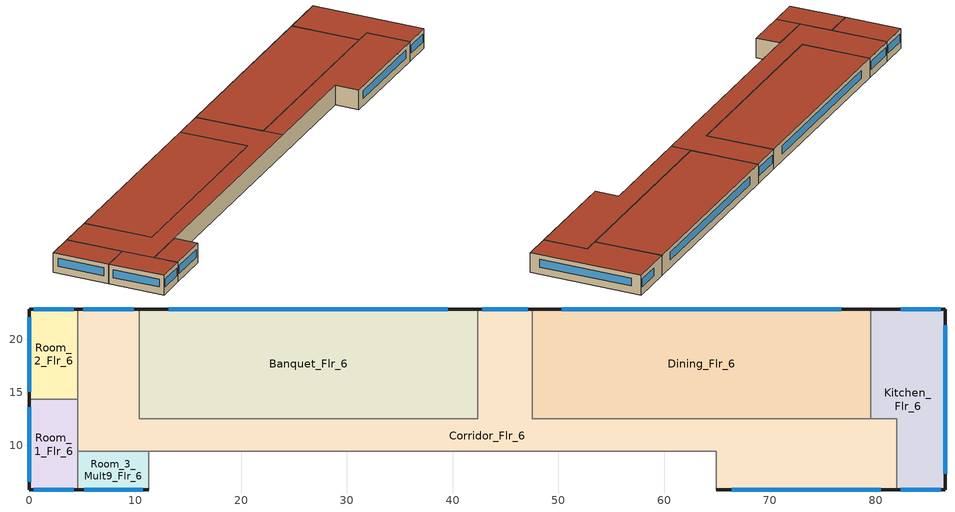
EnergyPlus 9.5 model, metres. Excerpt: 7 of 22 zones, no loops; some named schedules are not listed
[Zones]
Room_1_Flr_6
 floor adiabatic (nonres_floor): 4.57,14.33 4.57,5.79 0,5.79 0,14.33 z16.15
 wall outside (nonres_ext_wall): 0,14.33 0,5.79 4.57,5.79 z16.15:19.2
 wall to Room_2_Flr_6 (int_wall): 4.57,14.33 0,14.33 z16.15:19.2
 wall adiabatic (int_wall): 4.57,5.79 4.57,14.33 z16.15:19.2
 window (Window_U_0.62_SHGC_0.25): 0.4,5.79 4.17,5.79 / 0,13.58 0,6.54 z17.26:18.48
 roof outside (nonres_roof): 0,14.33 0,5.79 4.57,5.79 4.57,14.33 z19.2
Room_2_Flr_6
 floor adiabatic (nonres_floor): 4.57,22.86 4.57,14.33 0,14.33 0,22.86 z16.15
 wall outside (nonres_ext_wall): 4.57,22.86 0,22.86 0,14.33 z16.15:19.2
 wall adiabatic (int_wall): 4.57,14.33 4.57,22.86 z16.15:19.2
 window (Window_U_0.62_SHGC_0.25): 4.17,22.86 0.4,22.86 / 0,22.11 0,15.07 z17.26:18.48
 roof outside (nonres_roof): 0,22.86 0,14.33 4.57,14.33 4.57,22.86 z19.2
Room_3_Mult9_Flr_6
 floor adiabatic (nonres_floor): 11.28,9.45 11.28,5.79 4.57,5.79 4.57,9.45 z16.15
 wall outside (nonres_ext_wall): 4.57,5.79 11.28,5.79 z16.15:19.2
 wall adiabatic (int_wall): 11.28,5.79 11.28,9.45 4.57,9.45 4.57,5.79 z16.15:19.2
 window (Window_U_0.62_SHGC_0.25): 5.16,5.79 10.69,5.79 z17.26:18.48
 roof outside (nonres_roof): 4.57,9.45 4.57,5.79 11.28,5.79 11.28,9.45 z19.2
Banquet_Flr_6
 floor adiabatic (nonres_floor): 42.37,22.86 42.37,12.5 10.36,12.5 10.36,22.86 z16.15
 wall outside (nonres_ext_wall): 42.37,22.86 10.36,22.86 z16.15:19.2
 wall to Corridor_Flr_6 (int_wall): 10.36,22.86 10.36,12.5 42.37,12.5 42.37,22.86 z16.15:19.2
 window (Window_U_0.62_SHGC_0.25): 39.57,22.86 13.16,22.86 z17.26:18.48
 roof outside (nonres_roof): 10.36,22.86 10.36,12.5 42.37,12.5 42.37,22.86 z19.2
Dining_Flr_6
 floor adiabatic (nonres_floor): 79.55,22.86 79.55,12.5 47.55,12.5 47.55,22.86 z16.15
 wall outside (nonres_ext_wall): 79.55,22.86 47.55,22.86 z16.15:19.2
 wall to Kitchen_Flr_6 (int_wall): 79.55,12.5 79.55,22.86 z16.15:19.2
 wall adiabatic (int_wall): 47.55,12.5 79.55,12.5 z16.15:19.2
 wall to Corridor_Flr_6 (int_wall): 47.55,22.86 47.55,12.5 z16.15:19.2
 window (Window_U_0.62_SHGC_0.25): 76.75,22.86 50.35,22.86 z17.26:18.48
 roof outside (nonres_roof): 47.55,22.86 47.55,12.5 79.55,12.5 79.55,22.86 z19.2
Kitchen_Flr_6
 floor adiabatic (nonres_floor): 79.55,12.5 79.55,22.86 86.56,22.86 86.56,5.79 81.99,5.79 81.99,12.5 z16.15
 wall outside (nonres_ext_wall): 81.99,5.79 86.56,5.79 86.56,22.86 79.55,22.86 z16.15:19.2
 wall adiabatic (int_wall): 79.55,12.5 81.99,12.5 z16.15:19.2
 wall to Corridor_Flr_6 (int_wall): 81.99,12.5 81.99,5.79 z16.15:19.2
 window (Window_U_0.62_SHGC_0.25): 86.16,22.86 82.39,22.86 / 86.56,7.29 86.56,21.37 / 82.39,5.79 86.16,5.79 z17.26:18.48
 roof outside (nonres_roof): 79.55,12.5 81.99,12.5 81.99,5.79 86.56,5.79 86.56,22.86 79.55,22.86 z19.2
Corridor_Flr_6
 floor adiabatic (nonres_floor): 4.57,9.45 4.57,22.86 10.36,22.86 10.36,12.5 42.37,12.5 42.37,22.86 47.55,22.86 47.55,12.5 81.99,12.5 81.99,5.79 64.92,5.79 64.92,9.45 z16.15
 wall outside (nonres_ext_wall): 10.36,22.86 4.57,22.86 / 47.55,22.86 42.37,22.86 / 64.92,5.79 81.99,5.79 z16.15:19.2
 wall adiabatic (int_wall): 81.99,12.5 47.55,12.5 / 4.57,22.86 4.57,9.45 64.92,9.45 64.92,5.79 z16.15:19.2
 window (Window_U_0.62_SHGC_0.25): 9.86,22.86 5.08,22.86 / 47.09,22.86 42.82,22.86 / 66.42,5.79 80.5,5.79 z17.26:18.48
 roof outside (nonres_roof): 4.57,9.45 47.55,9.45 47.55,22.86 42.37,22.86 42.37,12.5 10.36,12.5 10.36,22.86 4.57,22.86 z19.2; 47.55,9.45 64.92,9.45 64.92,5.79 81.99,5.79 81.99,12.5 47.55,12.5 z19.2
[Building]
Large Hotel: North Axis {deg}=0; Terrain=City; Loads Convergence Tolerance Value {W}=0.04; Temperature Convergence Tolerance Value {deltaC}=0.2; Solar Distribution=FullInteriorAndExterior; Maximum Number of Warmup Days=25; Minimum Number of Warmup Days=6
[Site:Location]
San.Diego-Brown.Field.Muni.AP_CA_USA WMO=722904: Latitude {deg}=32.57; Longitude {deg}=-116.98; Time Zone {hr}=-8; Elevation {m}=159
[SizingPeriod:DesignDay] Day of Month=21; Dry-Bulb Temperature Range Modifier Type=DefaultMultipliers; Humidity Condition Type=Wetbulb; Barometric Pressure {Pa}=99429; Rain Indicator=No; Snow Indicator=No; Daylight Saving Time Indicator=No
Name | Month | Day Type | Maximum Dry-Bulb Temperature {C} | Daily Dry-Bulb Temperature Range {deltaC} | Wetbulb or DewPoint at Maximum Dry-Bulb {C} | Wind Speed {m/s} | Wind Direction {deg} | Solar Model Indicator | Sky Clearness | ASHRAE Clear Sky Optical Depth for Beam Irradiance (taub) | ASHRAE Clear Sky Optical Depth for Diffuse Irradiance (taud)
San.Diego-Brown.Field.Muni.AP_CA_USA Ann Htg 99.6% Condns DB | 12 | WinterDesignDay | 3.8 | 0 | 3.8 | 3 | 120 | ASHRAEClearSky | 0
San.Diego-Brown.Field.Muni.AP_CA_USA Ann Clg .4% Condns DB=>MWB | 8 | SummerDesignDay | 31.3 | 8.9 | 18.4 | 4.1 | 280 | ASHRAETau |  | 0.412 | 2.276
[Site:WaterMainsTemperature]
Calculation Method=Correlation; Annual Average Outdoor Air Temperature {C}=16; Maximum Difference In Monthly Average Outdoor Air Temperatures {deltaC}=7.1
[Material:NoMass] Thermal Absorptance=0.9; Solar Absorptance=0.7
Name | Roughness | Thermal Resistance {m2-K/W} | Visible Absorptance
CP02 CARPET PAD | VeryRough | 0.21648 | 0.8
Nonres_Roof_Insulation | MediumSmooth | 3.4722 | 0.7
Nonres_Exterior_Wall_Insulation | MediumSmooth | 1.11476 | 0.7
Nonres_Floor_Insulation | MediumSmooth | 2.88292 | 0.7
[Construction]
InteriorFurnishings: Std Wood 6inch
int_wall: G01 13mm gypsum board, G01 13mm gypsum board
nonres_roof: F13 Built-up roofing, Nonres_Roof_Insulation, F08 Metal surface
nonres_ext_wall: 200mm Normalweight concrete wall, Nonres_Exterior_Wall_Insulation, G01 13mm gypsum board
nonres_floor: Nonres_Floor_Insulation, 100mm Normalweight concrete floor, CP02 CARPET PAD
Window_U_0.62_SHGC_0.25: REF C CLEAR HI 6MM, AIR 6MM, CLEAR 6MM
[Material]
Name | Roughness | Thickness {m} | Conductivity {W/m-K} | Density {kg/m3} | Specific Heat {J/kg-K} | Thermal Absorptance | Solar Absorptance | Visible Absorptance
Std Wood 6inch | MediumSmooth | 0.15 | 0.12 | 540 | 1210 | 0.9 | 0.7 | 0.7
F08 Metal surface | Smooth | 0.0008 | 45.28 | 7824 | 500
F13 Built-up roofing | Rough | 0.0095 | 0.16 | 1120 | 1460 | 0.75 | 0.45
G01 13mm gypsum board | Smooth | 0.0127 | 0.16 | 800 | 1090 | 0.9 | 0.7 | 0.5
200mm Normalweight concrete wall | MediumRough | 0.2032 | 2.31 | 2322 | 832
100mm Normalweight concrete floor | MediumRough | 0.1016 | 2.31 | 2322 | 832
[WindowMaterial:Glazing] Optical Data Type=SpectralAverage; Thickness {m}=0.006; Infrared Transmittance at Normal Incidence=0; Front Side Infrared Hemispherical Emissivity=0.84; Conductivity {W/m-K}=0.9
Name | Solar Transmittance at Normal Incidence | Front Side Solar Reflectance at Normal Incidence | Back Side Solar Reflectance at Normal Incidence | Visible Transmittance at Normal Incidence | Front Side Visible Reflectance at Normal Incidence | Back Side Visible Reflectance at Normal Incidence | Back Side Infrared Hemispherical Emissivity
REF C CLEAR HI 6MM | 0.2 | 0.16 | 0.39 | 0.22 | 0.17 | 0.35 | 0.55
CLEAR 6MM | 0.775 | 0.071 | 0.071 | 0.881 | 0.08 | 0.08 | 0.84
[WindowMaterial:Gas]
AIR 6MM: Gas Type=Air; Thickness {m}=0.0063
[SurfaceProperty:OtherSideCoefficients] Combined Convective/Radiative Film Coefficient {W/m2-K}=0; Constant Temperature {C}=1; Constant Temperature Coefficient=1; External Dry-Bulb Temperature Coefficient=0; Ground Temperature Coefficient=0; Wind Speed Coefficient=0; Zone Air Temperature Coefficient=0; Sinusoidal Variation of Constant Temperature Coefficient=No; Period of Sinusoidal Variation {hr}=24
Name | Constant Temperature Schedule
surfPropOthSdCoefBasementAvgWall | scheduleOSCBasementWallSurfaceTemp
surfPropOthSdCoefBasementAvgFloor | scheduleOSCBasementFloorTemp
surfPropOthSdCoefBasementUpperWall | scheduleOSCBasementUpperWallTemp
surfPropOthSdCoefBasementLowerWall | scheduleOSCBasementLowerWallTemp
[Zone] Type=1; Ceiling Height {m}=-9999; Floor Area {m2}=autocalculate; Part of Total Floor Area=Yes
Name | Multiplier | Volume {m3}
Room_1_Flr_6 | 1 | 118.9391
Room_2_Flr_6 | 1 | 118.9252
Room_3_Mult9_Flr_6 | 9 | 74.7691
Banquet_Flr_6; Dining_Flr_6 | 1 | 1010.89
Kitchen_Flr_6 | 1 | 314.872
Corridor_Flr_6 | 1 | 1256.16
[InternalMass] Construction=InteriorFurnishings
Name | Zone or ZoneList | Surface Area {m2}
Room_1_Flr_6_InternalMass_1 | Room_1_Flr_6 | 78.044
Room_2_Flr_6_InternalMass_1 | Room_2_Flr_6 | 78.0349
Room_3_Mult9_Flr_6_InternalMass_1 | Room_3_Mult9_Flr_6 | 49.0611
Banquet_Flr_6_InternalMass_1 | Banquet_Flr_6 | 663.3149
Dining_Flr_6_InternalMass_1 | Dining_Flr_6 | 663.3149
Kitchen_Flr_6_InternalMass_1 | Kitchen_Flr_6 | 206.6089
Corridor_Flr_6_InternalMass_1 | Corridor_Flr_6 | 824.2494
[People] Number of People Calculation Method=People; Fraction Radiant=0.3; Sensible Heat Fraction=AUTOCALCULATE; Activity Level Schedule=ACTIVITY_SCH; Enable ASHRAE 55 Comfort Warnings=No; Mean Radiant Temperature Calculation Type=ZoneAveraged; Work Efficiency Schedule=WORK_EFF_SCH; Clothing Insulation Calculation Method=ClothingInsulationSchedule; Clothing Insulation Schedule=CLOTHING_SCH; Air Velocity Schedule=AIR_VELO_SCH; Thermal Comfort Model 1 Type=FANGER
Name | Zone or ZoneList | Number of People Schedule | Number of People
Room_1_Flr_6 People | Room_1_Flr_6 | GuestRoom_Occ_Sch | 1.5
Room_2_Flr_6 People | Room_2_Flr_6 | GuestRoom_Occ_Sch | 1.5
Room_3_Mult9_Flr_6 People | Room_3_Mult9_Flr_6 | GuestRoom_Occ_Sch | 1.5
Banquet_Flr_6 People | Banquet_Flr_6 | BLDG_OCC_SCH | 249.896
Dining_Flr_6 People | Dining_Flr_6 | BLDG_OCC_SCH | 249.896
Kitchen_Flr_6 People | Kitchen_Flr_6 | BLDG_OCC_SCH | 22.238
[Lights] Design Level Calculation Method=Watts/Area; Return Air Fraction=0; Fraction Radiant=0.7; Fraction Visible=0.2; Fraction Replaceable=1; Return Air Fraction Calculated from Plenum Temperature=No
Name | Zone or ZoneList | Schedule | Watts per Zone Floor Area {W/m2}
Room_1_Flr_6_Lights | Room_1_Flr_6 | BLDG_LIGHT_GUESTROOM_SCH | 11.9479
Room_2_Flr_6_Lights | Room_2_Flr_6 | BLDG_LIGHT_GUESTROOM_SCH | 11.9479
Room_3_Mult9_Flr_6_Lights | Room_3_Mult9_Flr_6 | BLDG_LIGHT_GUESTROOM_SCH | 11.9479
Banquet_Flr_6_Lights | Banquet_Flr_6 | BLDG_LIGHT_SCH | 9.57988
Dining_Flr_6_Lights | Dining_Flr_6 | BLDG_LIGHT_SCH | 9.57988
Kitchen_Flr_6_Lights | Kitchen_Flr_6 | BLDG_LIGHT_SCH | 10.6563
Corridor_Flr_6_Lights | Corridor_Flr_6 | BLDG_LIGHT_CORRIDOR_SCH | 7.10418
[Daylighting:Controls] Daylighting Method=SplitFlux; Lighting Control Type=Stepped; Minimum Input Power Fraction for Continuous or ContinuousOff Dimming Control=0.3; Minimum Light Output Fraction for Continuous or ContinuousOff Dimming Control=0.2; Number of Stepped Control Steps=3; Probability Lighting will be Reset When Needed in Manual Stepped Control=1; Glare Calculation Azimuth Angle of View Direction Clockwise from Zone y-Axis {deg}=0; Maximum Allowable Discomfort Glare Index=22; Fraction of Zone Controlled by Reference Point 1=0.095; Illuminance Setpoint at Reference Point 1 {lux}=375; Fraction of Zone Controlled by Reference Point 2=0.095; Illuminance Setpoint at Reference Point 2 {lux}=375
Name | Zone | Glare Calculation Daylighting Reference Point | Daylighting Reference Point 1 | Daylighting Reference Point 2
Dining_Flr_6_DaylCtrl | Dining_Flr_6 | Dining_Flr_6_DaylRefPt1 | Dining_Flr_6_DaylRefPt1 | Dining_Flr_6_DaylRefPt2
Banquet_Flr_6_DaylCtrl | Banquet_Flr_6 | Banquet_Flr_6_DaylRefPt1 | Banquet_Flr_6_DaylRefPt1 | Banquet_Flr_6_DaylRefPt2
[ElectricEquipment] Design Level Calculation Method=EquipmentLevel
Name | Zone or ZoneList | Schedule | Design Level {W} | Fraction Latent | Fraction Radiant | Fraction Lost
Room_1_Flr_6_PlugMisc_Equip | Room_1_Flr_6 | Guestroom_Eqp_Sch_Base | 263.3986 | 0 | 0.5 | 0
Room_2_Flr_6_PlugMisc_Equip | Room_2_Flr_6 | Guestroom_Eqp_Sch_Base | 263.3678 | 0 | 0.5 | 0
Room_3_Mult9_Flr_6_PlugMisc_Equip | Room_3_Mult9_Flr_6 | Guestroom_Eqp_Sch_Base | 258.0614 | 0 | 0.5 | 0
Banquet_Flr_6_MiscPlug_Equip | Banquet_Flr_6 | Kitchen_Elec_Equip_SCH | 22493 | 0 | 0.5 | 0
Dining_Flr_6_MiscPlug_Equip | Dining_Flr_6 | Kitchen_Elec_Equip_SCH | 22493 | 0 | 0.5 | 0
Kitchen_Flr_6_MiscElec_Equip | Kitchen_Flr_6 | Kitchen_Elec_Equip_SCH | 52482.8 | 0.2 | 0.5 | 0.1
Kitchen_Flr_6_Reach-in-Freezer | Kitchen_Flr_6 | Always_on | 515.917 | 0 | 0.25 | 0
Kitchen_Flr_6_Reach-in-Refrigerator | Kitchen_Flr_6 | Always_on | 425.833 | 0 | 0.25 | 0
[Exterior:FuelEquipment] Fuel Use Type=Electricity
Name | Schedule | Design Level {W}
Elevators | BLDG_ELEVATORS | 122222
Elevators_Lights_Fan | ELEV_LIGHT_FAN_SCH_ADD_DF | 635.4
[GasEquipment]
Kitchen_Flr_6_MiscGas_Equip: Zone or ZoneList=Kitchen_Flr_6; Schedule=Kitchen_Gas_Equip_SCH; Design Level Calculation Method=EquipmentLevel; Design Level {W}=249920; Fraction Latent=0.1; Fraction Radiant=0.2; Fraction Lost=0.7
[ZoneInfiltration:DesignFlowRate] Schedule=INFIL_QUARTER_ON_SCH; Design Flow Rate Calculation Method=Flow/ExteriorArea; Constant Term Coefficient=1; Temperature Term Coefficient=0; Velocity Term Coefficient=0; Velocity Squared Term Coefficient=0
Name | Zone or ZoneList | Flow per Exterior Surface Area {m3/s-m2}
Room_1_Flr_6_Infiltration | Room_1_Flr_6 | 0.000287837
Room_2_Flr_6_Infiltration | Room_2_Flr_6 | 0.000287837
Room_3_Mult9_Flr_6_Infiltration | Room_3_Mult9_Flr_6 | 0.000258592
Banquet_Flr_6_Infiltration | Banquet_Flr_6 | 0.000129325
Dining_Flr_6_Infiltration | Dining_Flr_6 | 0.000129325
Kitchen_Flr_6_Infiltration | Kitchen_Flr_6 | 0.000260641
Corridor_Flr_6_Infiltration | Corridor_Flr_6 | 9.77473e-05
[Exterior:Lights]
Exterior Facade Lighting: Schedule=Exterior_Lgt_ALWAYS_ON; Design Level {W}=15665.5; Control Option=AstronomicalClock
[ZoneVentilation:WindandStackOpenArea] Opening Area {m2}=0.02; Opening Area Fraction Schedule=Sliding_Doors_Ventilation_Availability_SCH; Opening Effectiveness=autocalculate; Height Difference {m}=9.6007; Discharge Coefficient for Opening=autocalculate; Minimum Indoor Temperature {C}=18.89; Maximum Indoor Temperature {C}=25.56; Delta Temperature {deltaC}=-100; Minimum Outdoor Temperature {C}=15.56; Maximum Outdoor Temperature {C}=26.67; Maximum Wind Speed {m/s}=40
Name | Zone | Effective Angle {deg}
ROOM_1_FLR_6 Sliding Door Ventilation | ROOM_1_FLR_6 | 180
ROOM_2_FLR_6 Sliding Door Ventilation | ROOM_2_FLR_6 | 0
ROOM_3_MULT9_FLR_6 Sliding Door Ventilation | ROOM_3_MULT9_FLR_6 | 180
[Schedule:Compact]
scheduleOSCBasementWallSurfaceTemp: Through:   1/31, For:AllDays, Until:24:00, 21.58, Through:   2/28, For:AllDays, Until:24:00, 21.75, Through:   3/31, For:AllDays, Until:24:00, 21.76, Through:   4/30, For:AllDays, Until:24:00, 22.05, Through:   5/31, For:AllDays, Until:24:00, 22.39, Through:   6/30, For:AllDays, Until:24:00, 24.7, Through:   7/31, For:AllDays, Until:24:00, 25.29, Through:   8/31, For:AllDays, Until:24:00, 25.51, Through:   9/30, For:AllDays, Until:24:00, 25.16, Through:  10/31, For:AllDays, Until:24:00, 23.26, Through:  11/30, For:AllDays, Until:24:00, 22.1, Through:  12/31, For:AllDays, Until:24:00, 21.71
scheduleOSCBasementFloorTemp: Through:   1/31, For:AllDays, Until:24:00, 21.06, Through:   2/28, For:AllDays, Until:24:00, 21.04, Through:   3/31, For:AllDays, Until:24:00, 21.03, Through:   4/30, For:AllDays, Until:24:00, 21.02, Through:   5/31, For:AllDays, Until:24:00, 21.02, Through:   6/30, For:AllDays, Until:24:00, 23.24, Through:   7/31, For:AllDays, Until:24:00, 23.68, Through:   8/31, For:AllDays, Until:24:00, 23.76, Through:   9/30, For:AllDays, Until:24:00, 23.8, Through:  10/31, For:AllDays, Until:24:00, 21.52, Through:  11/30, For:AllDays, Until:24:00, 21.15, Through:  12/31, For:AllDays, Until:24:00, 21.09
scheduleOSCBasementUpperWallTemp: Through:   1/31, For:AllDays, Until:24:00, 21.63, Through:   2/28, For:AllDays, Until:24:00, 21.89, Through:   3/31, For:AllDays, Until:24:00, 21.94, Through:   4/30, For:AllDays, Until:24:00, 22.45, Through:   5/31, For:AllDays, Until:24:00, 22.93, Through:   6/30, For:AllDays, Until:24:00, 25.36, Through:   7/31, For:AllDays, Until:24:00, 26, Through:   8/31, For:AllDays, Until:24:00, 26.23, Through:   9/30, For:AllDays, Until:24:00, 25.63, Through:  10/31, For:AllDays, Until:24:00, 23.83, Through:  11/30, For:AllDays, Until:24:00, 22.18, Through:  12/31, For:AllDays, Until:24:00, 21.69
scheduleOSCBasementLowerWallTemp: Through:   1/31, For:AllDays, Until:24:00, 21.54, Through:   2/28, For:AllDays, Until:24:00, 21.61, Through:   3/31, For:AllDays, Until:24:00, 21.59, Through:   4/30, For:AllDays, Until:24:00, 21.67, Through:   5/31, For:AllDays, Until:24:00, 21.86, Through:   6/30, For:AllDays, Until:24:00, 24.07, Through:   7/31, For:AllDays, Until:24:00, 24.59, Through:   8/31, For:AllDays, Until:24:00, 24.82, Through:   9/30, For:AllDays, Until:24:00, 24.72, Through:  10/31, For:AllDays, Until:24:00, 22.7, Through:  11/30, For:AllDays, Until:24:00, 22.02, Through:  12/31, For:AllDays, Until:24:00, 21.73
BLDG_LIGHT_CORRIDOR_SCH: Through: 12/31, For: Weekdays, Until: 1:00, 0.16686, Until: 2:00, 0.125145, Until: 5:00, 0.08343, Until: 6:00, 0.16686, Until: 7:00, 0.33372, Until: 8:00, 0.41715, Until: 10:00, 0.33372, Until: 18:00, 0.208575, Until: 19:00, 0.50058, Until: 20:00, 0.66744, Until: 21:00, 0.75087, Until: 22:00, 0.66744, Until: 23:00, 0.50058, Until: 24:00, 0.25029, For: Saturday, Until: 2:00, 0.16686, Until: 6:00, 0.08343, Until: 8:00, 0.25029, Until: 10:00, 0.33372, Until: 11:00, 0.25029, Until: 18:00, 0.208575, Until: 19:00, 0.50058, Until: 22:00, 0.58401, Until: 23:00, 0.50058, Until: 24:00, 0.25029, For: SummerDesignDay, Until: 24:00, 1, For: WinterDesignDay, Until: 24:00, 0, For: Sunday Holidays AllOtherDays, Until: 2:00, 0.25029, Until: 6:00, 0.16686, Until: 7:00, 0.25029, Until: 9:00, 0.33372, Until: 13:00, 0.25029, Until: 18:00, 0.16686, Until: 19:00, 0.41715, Until: 20:00, 0.58401, Until: 21:00, 0.66744, Until: 22:00, 0.50058, Until: 23:00, 0.41715, Until: 24:00, 0.25029
BLDG_LIGHT_GUESTROOM_SCH: Through: 12/31, For: Weekdays, Until: 1:00, 0.1859, Until: 2:00, 0.1452, Until: 5:00, 0.0945, Until: 6:00, 0.1859, Until: 7:00, 0.4121, Until: 8:00, 0.5259, Until: 10:00, 0.4121, Until: 16:00, 0.2087, Until: 17:00, 0.21304, Until: 18:00, 0.2149, Until: 19:00, 0.6297, Until: 20:00, 0.8342, Until: 21:00, 0.938, Until: 22:00, 0.8342, Until: 23:00, 0.6297, Until: 24:00, 0.3083, For: Saturday Sunday Holidays, Until: 2:00, 0.2197, Until: 6:00, 0.0945, Until: 8:00, 0.3852, Until: 9:00, 0.5259, Until: 10:00, 0.444267, Until: 11:00, 0.302158, Until: 17:00, 0.2432, Until: 18:00, 0.253275, Until: 19:00, 0.7973, Until: 22:00, 0.938, Until: 23:00, 0.7973, Until: 24:00, 0.3852, For: WinterDesignDay, Until: 24:00, 0, For: SummerDesignDay CustomDay1 CustomDay2, Until: 24:00, 1
BLDG_LIGHT_SCH: Through: 12/31, For: Weekdays, Until: 1:00, 0.2, Until: 2:00, 0.15, Until: 5:00, 0.1, Until: 6:00, 0.2, Until: 7:00, 0.4, Until: 8:00, 0.5, Until: 10:00, 0.4, Until: 18:00, 0.25, Until: 19:00, 0.6, Until: 20:00, 0.8, Until: 21:00, 0.9, Until: 22:00, 0.8, Until: 23:00, 0.6, Until: 24:00, 0.3, For: Saturday, Until: 2:00, 0.2, Until: 6:00, 0.1, Until: 8:00, 0.3, Until: 10:00, 0.4, Until: 11:00, 0.3, Until: 18:00, 0.25, Until: 19:00, 0.6, Until: 22:00, 0.7, Until: 23:00, 0.6, Until: 24:00, 0.3, For: SummerDesignDay, Until: 24:00, 1, For: WinterDesignDay, Until: 24:00, 0, For: Sunday Holidays AllOtherDays, Until: 2:00, 0.3, Until: 6:00, 0.2, Until: 7:00, 0.3, Until: 9:00, 0.4, Until: 13:00, 0.3, Until: 18:00, 0.2, Until: 19:00, 0.5, Until: 20:00, 0.7, Until: 21:00, 0.8, Until: 22:00, 0.6, Until: 23:00, 0.5, Until: 24:00, 0.3
GuestRoom_Eqp_Sch_Base: Through: 12/31, For: Weekdays, Until: 06:00, 0.2, Until: 07:00, 0.62, Until: 08:00, 0.9, Until: 10:00, 0.43, Until: 17:00, 0.26, Until: 19:00, 0.51, Until: 20:00, 0.49, Until: 21:00, 0.66, Until: 22:00, 0.7, Until: 23:00, 0.35, Until: 24:00, 0.2, For: Saturday Sunday Holidays, Until: 06:00, 0.2, Until: 07:00, 0.3, Until: 08:00, 0.62, Until: 09:00, 0.9, Until: 10:00, 0.62, Until: 17:00, 0.29, Until: 18:00, 0.43, Until: 19:00, 0.51, Until: 20:00, 0.49, Until: 21:00, 0.66, Until: 22:00, 0.7, Until: 23:00, 0.35, Until: 24:00, 0.2, For: WinterDesignDay, Until: 24:00, 0, For: SummerDesignDay CustomDay1 CustomDay2, Until: 24:00, 1
Kitchen_Elec_Equip_SCH: Through: 12/31, For: Weekday, Until: 06:00, 0.1, Until: 07:00, 0.25, Until: 24:00, 0.3, For: Saturday, Until: 06:00, 0.1, Until: 07:00, 0.25, Until: 24:00, 0.3, For: SummerDesignDay, Until: 24:00, 0.3, For: WinterDesignDay, Until: 24:00, 0, For: Sunday Holidays AllOtherDays, Until: 06:00, 0.1, Until: 07:00, 0.25, Until: 24:00, 0.3
BLDG_OCC_SCH: Through: 12/31, For: Weekdays, Until: 06:00, 0.9, Until: 07:00, 0.7, Until: 09:00, 0.4, Until: 15:00, 0.2, Until: 16:00, 0.3, Until: 19:00, 0.5, Until: 21:00, 0.7, Until: 22:00, 0.8, Until: 24:00, 0.9, For: SummerDesignDay, Until: 24:00, 1, For: Saturday, Until: 06:00, 0.9, Until: 07:00, 0.7, Until: 09:00, 0.5, Until: 17:00, 0.3, Until: 18:00, 0.5, Until: 21:00, 0.6, Until: 24:00, 0.7, For: WinterDesignDay, Until: 24:00, 0, For: Sunday Holidays AllOtherDays, Until: 08:00, 0.7, Until: 11:00, 0.5, Until: 13:00, 0.3, Until: 16:00, 0.2, Until: 17:00, 0.3, Until: 19:00, 0.4, Until: 21:00, 0.6, Until: 24:00, 0.8
GuestRoom_Occ_Sch: Through: 12/31, For: Weekdays, Until: 06:00, 1, Until: 07:00, 0.77, Until: 09:00, 0.43, Until: 15:00, 0.2, Until: 16:00, 0.31, Until: 19:00, 0.54, Until: 21:00, 0.77, Until: 22:00, 0.89, Until: 24:00, 1, For: Saturday Sunday Holidays, Until: 06:00, 1, Until: 07:00, 0.77, Until: 09:00, 0.53, Until: 17:00, 0.3, Until: 18:00, 0.53, Until: 19:00, 0.54, Until: 21:00, 0.65, Until: 24:00, 0.77, For: WinterDesignDay, Until: 24:00, 0, For: SummerDesignDay CustomDay1 CustomDay2, Until: 24:00, 1
ACTIVITY_SCH: Through: 12/31, For: AllDays, Until: 24:00, 120
WORK_EFF_SCH: Through: 12/31, For: AllDays, Until: 24:00, 0
AIR_VELO_SCH: Through: 12/31, For: AllDays, Until: 24:00, 0.2
CLOTHING_SCH: Through: 04/30, For: AllDays, Until: 24:00, 1, Through: 09/30, For: AllDays, Until: 24:00, 0.5, Through: 12/31, For: AllDays, Until: 24:00, 1
